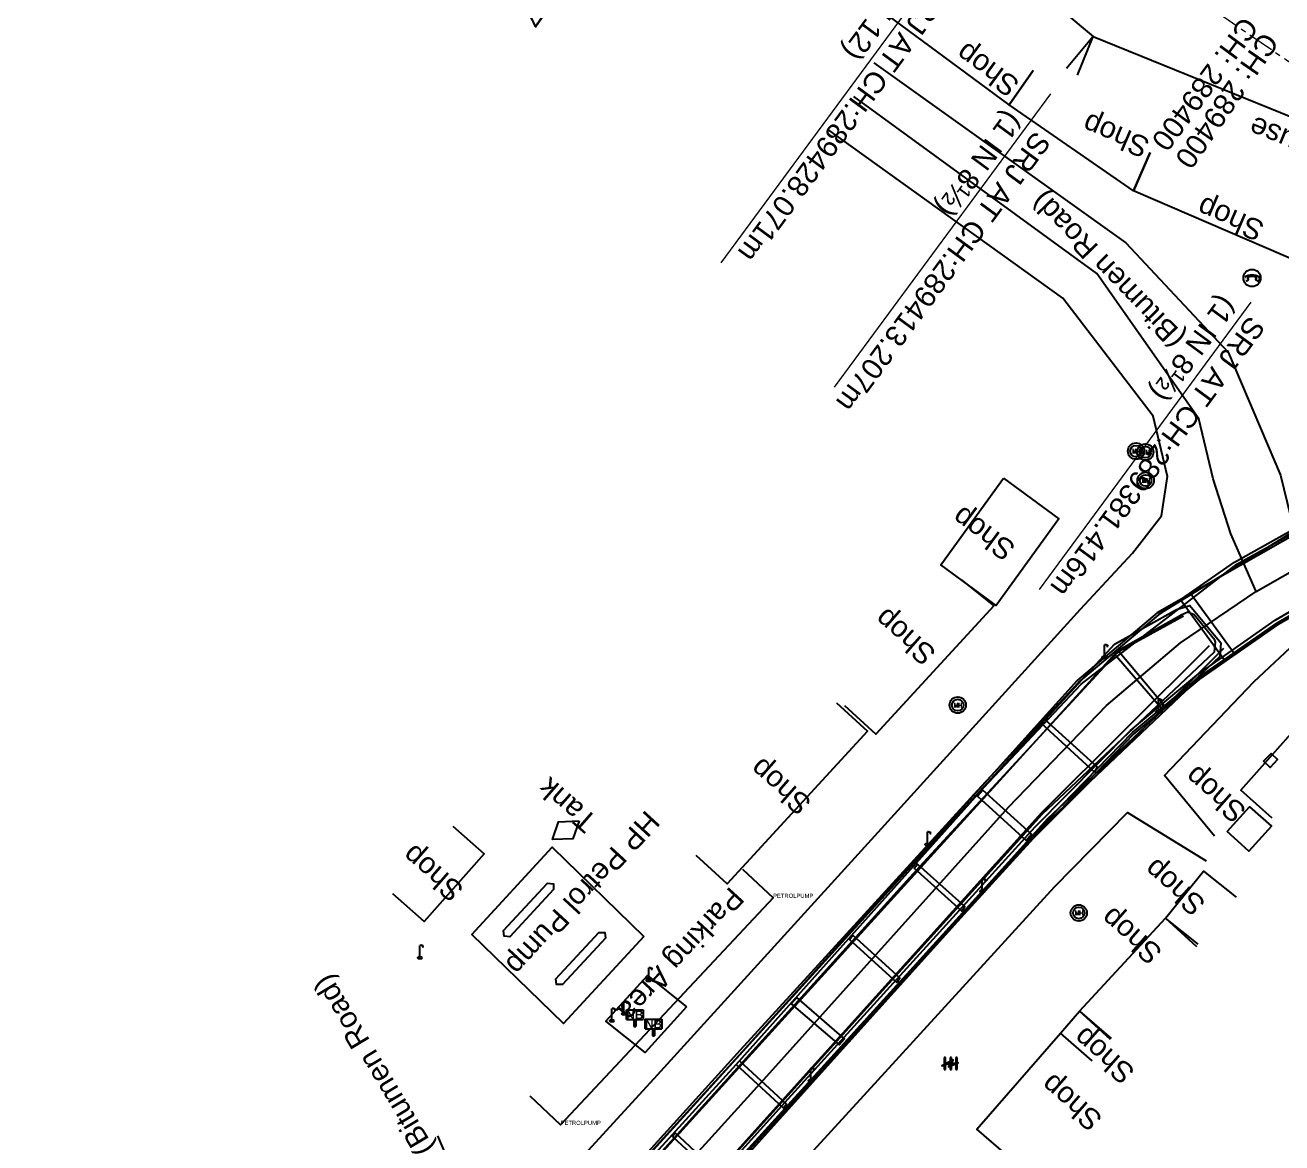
# Model space of a CAD drawing. Header units: metres. Extents: x 644418 to 1306172, y 3366650 to 6747308.
# Drawn here: x 653173.9 to 653324, y 3373335.7 to 3373469.3 of the extents above; entities that cross this region are included whole.
import ezdxf
from ezdxf.enums import TextEntityAlignment as Align

# ---------------------------------------------------------------- set-up
doc = ezdxf.new("R2010")
doc.units = ezdxf.units.M
doc.header["$MEASUREMENT"] = 0
doc.linetypes.add('CENTER', pattern=[2, 1.25, -0.25, 0.25, -0.25])
doc.linetypes.add('PHANTOM', pattern=[2.5, 1.25, -0.25, 0.25, -0.25, 0.25, -0.25])
for name, color, linetype in [('BRIDGE_PARAPET', 7, 'Continuous'), ('COMMERCIAL_BLD_PUC', 251, 'Continuous'), ('FOOTPATH', 251, 'Continuous'), ('GRILL', 251, 'Continuous'), ('LAMP_POST', 7, 'Continuous'), ('Manhole', 251, 'Continuous'), ('NAME_BOARD', 251, 'Continuous'), ('PARKING_AREA', 251, 'Continuous'), ('PETROL PUMP', 251, 'Continuous'), ('PETROL_PUMP', 251, 'Continuous'), ('PIER_OR_ABUTMENT', 7, 'Continuous'), ('RESIDENTIAL_BL_PUC', 251, 'Continuous'), ('SHED', 252, 'Continuous'), ('SUB_ROAD_CENTRE', 34, 'Continuous'), ('SUB_ROAD_EDGE', 34, 'Continuous'), ('TANK', 251, 'Continuous'), ('Telephone_Pole', 251, 'Continuous'), ('TOPO_TELEPHONE_POLE', 8, 'Continuous'), ('TOPO_TEXT', 251, 'Continuous'), ('TRANSFORMER', 251, 'Continuous')]:
    doc.layers.add(name, color=color, linetype=linetype)
for name, color, linetype, lineweight in [('Existing Chainage', 7, 'Continuous', 0), ('Existing Railway Boundary', 7, 'CENTER', 0), ('IR Proposed Chainage', 190, 'Continuous', 0), ('IR Proposed TPTC Chainages', 190, 'Continuous', 0), ("RAJPURA STN. SRJ's", 251, 'Continuous', 0)]:
    doc.layers.add(name, color=color, linetype=linetype, lineweight=lineweight)
doc.styles.add('NB', font='swissbo.ttf', dxfattribs={"height": 1.5})
doc.styles.add('ROMANS', font='romans.shx')
doc.styles.get("Standard").update_dxf_attribs({"font": 'arial.ttf'})
doc.styles.add('Style-Arial', font='arial.ttf')

# ---------------------------------------------------------------- blocks, each defined once
blk = doc.blocks.new('LP')
for points in [[(0, 0), (0, 1.5)], [(0.25, 1.35), (0.44, 1.35)]]:
    blk.add_lwpolyline(points)
for centre, radius, start, end in [((0.07, 0.99), 0.519, 57.6425, 97.3165), ((0.34, 1.33), 0.094, 11.7012, 168.0476)]:
    blk.add_arc(centre, radius, start, end)
at = {"extrusion": (0, 0, -1)}
blk.add_ellipse((0, 0.01), major_axis=(0.308, 0), ratio=0.400495, dxfattribs=at)
blk.add_ellipse((0.35, 1.36), major_axis=(0.0017, 0.0438), ratio=0.461056, start_param=1.74022, end_param=4.575836)
blk = doc.blocks.new('NB')
for p, q in [((-0.98, 0.82), (-0.98, 1.98)), ((-0.98, 1.98), (0.98, 1.98)), ((0.98, 1.98), (0.98, 0.82)), ((-0.98, 0.82), (0.98, 0.82)), ((-0.13, 0.82), (-0.13, 0)), ((-0.13, 0), (0.13, 0)), ((0.13, 0.82), (0.13, 0))]:
    blk.add_line(p, q)
at = {"style": 'NB', "width": 1.025371}
blk.add_text('NB', height=0.988, dxfattribs=at).set_placement((0, 1.4), align=Align.MIDDLE)
blk = doc.blocks.new('TP')
at = {"layer": 'Telephone_Pole'}
blk.add_hatch(color=8, dxfattribs=at).paths.add_polyline_path([(0.49, 0.08, -0.516403), (0.5, 0.04, 0.157799), (0.42, -0.19, 0.257253), (0.43, -0.21), (0.7, -0.4, 0.297943), (0.73, -0.4, 0.213635), (0.94, -0.09, 0.292624), (0.86, 0.1, 0.314672), (-0.86, 0.1, 0.297888), (-0.94, -0.1, 0.205841), (-0.73, -0.4, 0.297943), (-0.7, -0.4), (-0.43, -0.21, 0.257253), (-0.42, -0.19, 0.155164), (-0.5, 0.04, -0.510878), (-0.49, 0.08, -0.167449)])
at = {"layer": 'Telephone_Pole', "color": 8}
for p, q in [((-0.7, -0.4), (-0.43, -0.21)), ((-0.44, -0.22), (-0.44, -0.22)), ((0.7, -0.4), (0.43, -0.21)), ((0.44, -0.22), (0.44, -0.22))]:
    blk.add_line(p, q, dxfattribs=at)
blk.add_circle((0, 0), 1.03, dxfattribs=at)
for centre, radius, start, end in [((0.01, -1.13), 1.5, 55.3659, 125.2353), ((-0.48, 0.05), 0.0243, 109.2181, 217.464), ((-0.82, -0.21), 0.402, 2.1844, 37.464), ((0.01, -1.34), 1.5, 71.1943, 109.2181), ((0.82, -0.21), 0.402, 141.9464, 177.8156), ((0.48, 0.06), 0.0243, 321.9464, 71.1943), ((0.75, -0.06), 0.194, 350.1231, 55.3659), ((-0.44, -0.19), 0.0258, 304.4776, 2.1844), ((0.44, -0.19), 0.0258, 177.8156, 235.5224), ((0.72, -0.38), 0.0258, 235.5224, 301.8866), ((0.49, -0.01), 0.462, 301.8866, 350.1231)]:
    blk.add_arc(centre, radius, start, end, dxfattribs=at)
blk = doc.blocks.new('TRF')
blk.add_hatch(color=256).paths.add_polyline_path([(0.22, -0.04), (0.38, 0.42), (-0.98, -0.29), (0.02, 0.04), (-0.18, -0.39), (0.98, 0.09)])
for p, q in [((-0.69, 0.72), (-0.69, -0.72)), ((-0.52, 0.72), (-0.69, 0.72)), ((-0.52, -0.72), (-0.52, 0.72)), ((0, 0.72), (0, -0.72)), ((0.17, 0.72), (0, 0.72)), ((0.17, -0.72), (0.17, 0.72)), ((0.7, 0.72), (0.7, -0.72)), ((0.87, 0.72), (0.7, 0.72)), ((0.87, -0.72), (0.87, 0.72)), ((-0.69, -0.72), (-0.52, -0.72)), ((0, -0.72), (0.17, -0.72)), ((0.7, -0.72), (0.87, -0.72))]:
    blk.add_line(p, q)
blk.add_lwpolyline([(0.22, -0.04), (0.38, 0.42), (-0.98, -0.29), (0.02, 0.04), (-0.18, -0.39), (0.98, 0.09)], close=True)
blk = doc.blocks.new('MHC')
at = {"layer": 'Manhole'}
for radius in [0.977, 0.688]:
    blk.add_circle((0, 0), radius, dxfattribs=at)
at = {"layer": 'Manhole', "linetype": 'PHANTOM', "style": 'ROMANS', "width": 0.9}
blk.add_text('MH', height=0.55, dxfattribs=at).set_placement((0.02, -0.28), align=Align.CENTER)

msp = doc.modelspace()

# ---------------------------------------------------------------- linework, layer by layer
at = {"layer": 'BRIDGE_PARAPET', "linetype": 'Continuous'}
for points in [[(653228.589, 3373312.87, 274.335), (653259.333, 3373346.827, 275.71), (653288.109, 3373378.346, 277.009), (653299.701, 3373390.721, 277.589), (653309.278, 3373398.785, 277.968), (653318.329, 3373405.097, 278.24), (653331.996, 3373412.726, 278.565), (653356.211, 3373426.054, 278.966), (653382.782, 3373440.523, 279.021), (653405.664, 3373453.224, 278.986), (653413.989, 3373458.952, 278.844), (653421.478, 3373467.298, 278.569), (653427.287, 3373478.302, 278.292), (653429.258, 3373487.02, 278.086), (653431.016, 3373504.429, 277.634), (653433.845, 3373534.126, 276.729), (653437.28, 3373572.516, 275.555), (653439.59, 3373595.893, 274.844), (653442.512, 3373616.875, 274.215), (653448.538, 3373656.103, 273.02), (653456.174, 3373705.46, 271.5)], [(653456.446, 3373705.415, 271.506), (653448.817, 3373656.128, 273.028), (653442.796, 3373617.036, 274.212), (653439.823, 3373595.798, 274.852), (653437.543, 3373572.54, 275.55), (653434.166, 3373534.114, 276.741), (653431.248, 3373504.445, 277.643), (653429.462, 3373487.047, 278.083), (653427.558, 3373478.302, 278.291), (653421.73, 3373467.235, 278.563), (653414.157, 3373458.78, 278.831), (653405.888, 3373453.037, 278.988), (653382.962, 3373440.274, 279.033), (653356.295, 3373425.923, 278.968), (653309.096, 3373399.029, 277.966), (653299.519, 3373390.965, 277.587), (653259.515, 3373346.583, 275.712), (653228.752, 3373312.798, 274.388)], [(653206.44, 3373275.72, 273.232), (653294.92, 3373373.208, 276.923), (653306.134, 3373384.737, 277.417), (653313.992, 3373391.273, 277.745), (653323.374, 3373397.796, 278.042), (653335.685, 3373404.994, 278.453), (653360.951, 3373418.879, 278.987), (653390.042, 3373434.719, 279.114), (653410.549, 3373445.764, 279.223), (653420.361, 3373452.028, 279.317), (653429.906, 3373462.373, 279.167), (653435.736, 3373474.772, 278.794), (653438.377, 3373486.383, 278.395), (653439.82, 3373504.247, 277.755), (653442.22, 3373533.556, 276.681), (653445.599, 3373571.064, 275.567), (653448.131, 3373594.696, 274.844), (653451.241, 3373616.826, 274.141), (653457.184, 3373655.546, 272.991), (653464.501, 3373703.492, 271.481)], [(653464.773, 3373703.453, 271.486), (653457.449, 3373655.48, 272.986), (653451.439, 3373616.756, 274.169), (653448.329, 3373594.626, 274.872), (653445.797, 3373570.994, 275.595), (653442.418, 3373533.486, 276.709), (653440.018, 3373504.177, 277.783), (653438.575, 3373486.313, 278.423), (653435.934, 3373474.702, 278.822), (653430.11, 3373462.187, 279.153), (653420.565, 3373451.842, 279.303), (653410.753, 3373445.578, 279.209), (653390.246, 3373434.533, 279.1), (653361.032, 3373418.593, 278.985), (653335.743, 3373404.754, 278.454), (653323.469, 3373397.598, 278.029), (653314.156, 3373391.103, 277.732), (653306.298, 3373384.567, 277.404), (653295.116, 3373373.012, 276.923), (653265.419, 3373340.427, 275.652), (653235.314, 3373307.141, 274.393)]]:
    msp.add_polyline3d(points, dxfattribs=at)
at = {"layer": 'COMMERCIAL_BLD_PUC', "linetype": 'Continuous'}
for points in [[(653294.2735, 3373463.8467, 271.746), (653291.43, 3373459.734, 271.746), (653275.122, 3373471.77, 272.094), (653278.0911, 3373475.793, 272.094)], [(653308.2518, 3373454.0639, 271.786), (653306.271, 3373449.473, 271.786), (653291.43, 3373459.734, 271.746), (653294.2735, 3373463.8467, 271.746)], [(653330.8834, 3373443.4077, 271.409), (653330.825, 3373438.879, 271.407), (653306.271, 3373449.473, 271.786), (653308.2518, 3373454.0639, 271.786)], [(653285.7587, 3373402.939, 272.553), (653289.586, 3373399.876, 272.632), (653275.477, 3373384.532, 273.017), (653271.7965, 3373387.9163, 273.017)], [(653270.8048, 3373388.3036, 271.657), (653274.486, 3373384.92, 271.657), (653257.712, 3373366.671, 273.076), (653254.0308, 3373370.0546, 273.076)], [(653224.9416, 3373373.5678, 272.323), (653228.684, 3373370.252, 272.323), (653221.517, 3373362.163, 270.813), (653217.7746, 3373365.4788, 270.813)], [(653313.992, 3373359.4339, 269.037), (653310.097, 3373362.569, 269.037), (653314.619, 3373368.187, 268.915), (653318.514, 3373365.0519, 268.915)], [(653303.5018, 3373348.0672, 269.153), (653299.83, 3373351.461, 269.153), (653310.097, 3373362.569, 269.037), (653313.7688, 3373359.1752, 269.037)], [(653301.3074, 3373345.5313, 269.559), (653297.529, 3373348.806, 269.559), (653299.83, 3373351.461, 269.153), (653303.6084, 3373348.1863, 269.153)], [(653291.3224, 3373334.074, 271.198), (653287.553, 3373337.359, 271.198), (653297.529, 3373348.806, 269.559), (653301.2984, 3373345.521, 269.559)]]:
    msp.add_polyline3d(points, dxfattribs=at)
for points in [[(653290.719, 3373415.148, 272.84), (653297.332, 3373410.271, 272.827), (653289.855, 3373399.918, 272.553), (653283.242, 3373404.795, 272.553)], [(653317.445, 3373372.922, 270.122), (653320.136, 3373375.873, 270.738), (653322.76, 3373373.571, 271.172), (653320.0372, 3373370.5851, 271.172)]]:
    msp.add_polyline3d(points, close=True, dxfattribs=at)
at = {"layer": 'Existing Railway Boundary', "color": 244, "ltscale": 2.5, "flags": 128}
msp.add_lwpolyline([(653287.1868, 3373490.7761), (653287.1868, 3373490.7761), (653292.5786, 3373487.0389), (653297.5635, 3373483.6522), (653306.0342, 3373477.8261), (653312.2973, 3373473.5275), (653319.1325, 3373468.8218), (653324.4146, 3373465.1867), (653330.0555, 3373461.3048), (653336.5668, 3373456.8592), (653336.6384, 3373456.8173), (653340.7282, 3373453.9974), (653343.2403, 3373451.9847), (653352.4152, 3373444.6524), (653358.0285, 3373440.1303), (653371.6525, 3373429.2121), (653389.7347, 3373414.6037), (653408.162, 3373399.7164), (653422.1189, 3373388.3233), (653435.9047, 3373377.0691), (653451.0231, 3373364.4563), (653461.997, 3373355.304), (653466.3705, 3373351.8768), (653478.3874, 3373342.3877), (653490.2903, 3373332.9886), (653503.0713, 3373322.8822), (653515.8676, 3373312.764), (653539.401, 3373294.3874), (653563.1455, 3373275.8459), (653576.9172, 3373265.4499), (653590.5516, 3373255.1576), (653605.287, 3373244.0961), (653605.3129, 3373244.0761), (653620.1179, 3373233.1556), (653628.6761, 3373226.8733)], dxfattribs=at)
at = {"layer": 'FOOTPATH', "linetype": 'Continuous'}
for points in [[(653227.764, 3373311.57, 269.495), (653253.696, 3373340.143, 269.463), (653280.123, 3373369.254, 269.194), (653303.981, 3373395.316, 269.363), (653311.384, 3373399.432, 269.377), (653312.994, 3373399.915, 269.171), (653316.7036, 3373395.4736, 269.453), (653316.58, 3373393.82, 269.432), (653295.966, 3373374.394, 269.519), (653276.395, 3373352.652, 269.584), (653250.754, 3373324.293, 269.584)], [(653250.084, 3373324.851, 269.614), (653275.576, 3373353.105, 269.618), (653295.338, 3373374.968, 269.609), (653315.952, 3373394.394, 269.522), (653316.074, 3373395.548, 269.543), (653315.991, 3373395.796, 269.252), (653313.492, 3373398.785, 269.477), (653312.753, 3373399.122, 269.454), (653312.035, 3373398.786, 269.44), (653304.663, 3373394.678, 269.463), (653280.701, 3373368.68, 269.525), (653254.282, 3373339.556, 269.535), (653228.551, 3373310.94, 269.814)]]:
    msp.add_polyline3d(points, dxfattribs=at)
at = {"layer": 'GRILL', "linetype": 'Continuous'}
for points in [[(653456.349, 3373705.458, 271.75), (653448.789, 3373656.112, 273.28), (653442.726, 3373617.002, 274.461), (653439.7, 3373595.917, 275.097), (653437.417, 3373572.527, 275.817), (653434.023, 3373534.079, 277.001), (653431.148, 3373504.468, 277.897), (653429.391, 3373486.914, 278.346), (653427.391, 3373478.266, 278.549), (653421.633, 3373467.198, 278.817), (653414.045, 3373458.865, 279.112), (653405.741, 3373453.123, 279.252), (653382.857, 3373440.374, 279.321), (653356.242, 3373425.969, 279.228), (653340.258, 3373417.314, 279.589), (653331.852, 3373412.755, 278.603), (653309.249, 3373398.834, 277.998)], [(653464.601, 3373703.529, 271.727), (653457.328, 3373655.496, 273.233), (653451.257, 3373616.798, 274.412), (653448.337, 3373594.631, 274.807), (653445.955, 3373571, 275.842), (653442.531, 3373533.534, 276.956), (653441.522, 3373521.895, 277.358), (653438.579, 3373486.334, 278.423), (653435.979, 3373474.497, 278.854), (653430.121, 3373462.617, 279.152), (653420.48, 3373451.954, 279.333), (653410.619, 3373445.641, 279.23), (653391.759, 3373435.472, 279.392), (653360.938, 3373418.775, 279.254), (653335.679, 3373404.865, 278.697), (653323.413, 3373397.684, 278.319), (653314.015, 3373391.165, 277.98), (653294.953, 3373373.08, 277.175), (653265.306, 3373340.499, 275.909), (653235.253, 3373307.284, 274.636), (653206.467, 3373275.634, 273.4), (653174.115, 3373239.813, 272.036)], [(653139.757, 3373214.684, 270.834), (653167.413, 3373245.073, 272.029), (653200.28, 3373281.37, 273.451), (653214.343, 3373295.238, 269.895), (653254.383, 3373339.476, 269.761), (653303.754, 3373393.814, 269.737), (653305.002, 3373394.704, 269.729), (653312.225, 3373398.679, 270.469)], [(653219.053, 3373290.702, 269.821), (653250.272, 3373325.211, 269.829), (653275.505, 3373353.229, 269.829), (653295.329, 3373375.185, 269.794), (653315.346, 3373395.126, 269.828)]]:
    msp.add_polyline3d(points, dxfattribs=at)
at = {"layer": 'PARKING_AREA', "linetype": 'Continuous'}
msp.add_polyline3d([(653252.878, 3373351.966, 269.694), (653247.912, 3373346.507, 269.764), (653243.231, 3373350.265, 269.651), (653248.1972, 3373355.7242, 269.651)], close=True, dxfattribs=at)
at = {"layer": 'PETROL PUMP', "linetype": 'Continuous'}
msp.add_polyline3d([(653321.8, 3373381.311, 269.44), (653322.689, 3373382.232, 269.445), (653323.458, 3373381.502, 269.464), (653322.569, 3373380.581, 269.464)], close=True, dxfattribs=at)
for points in [[(653259.5548, 3373368.397, 269.183), (653263.206, 3373364.981, 269.183), (653237.83, 3373337.858, 269.214), (653234.1788, 3373341.274, 269.214)], [(653231.026, 3373361.07, 269.633), (653236.252, 3373366.735, 269.636), (653236.967, 3373366.67, 269.633), (653236.995, 3373365.993, 269.642), (653231.769, 3373360.328, 269.639), (653231.096, 3373360.392, 269.64), (653231.026, 3373361.07, 269.633)], [(653237.266, 3373355.3, 269.629), (653242.394, 3373360.867, 269.642), (653243.1, 3373360.861, 269.651), (653243.195, 3373360.186, 269.652), (653238.067, 3373354.619, 269.639), (653237.353, 3373354.621, 269.647), (653237.266, 3373355.3, 269.629)]]:
    msp.add_polyline3d(points, dxfattribs=at)
at = {"layer": 'PIER_OR_ABUTMENT', "linetype": 'Continuous'}
for points in [[(653313.032, 3373401.391, 275.187), (653311.957, 3373400.515, 275.219), (653317.211, 3373393.303, 275.188), (653318.286, 3373394.179, 275.156)], [(653309.905, 3373388.043, 275.764), (653309.609, 3373387.625, 275.79), (653303.957, 3373394.151, 275.775), (653304.434, 3373394.555, 275.783)], [(653301.599, 3373380.01, 275.491), (653301.959, 3373380.606, 275.481), (653295.652, 3373386.304, 275.486), (653295.26, 3373385.822, 275.491)], [(653293.457, 3373371.86, 275.188), (653294.084, 3373372.582, 275.156), (653288.26, 3373377.86, 275.168), (653287.633, 3373377.138, 275.2)], [(653286.095, 3373363.973, 274.829), (653285.746, 3373363.389, 274.829), (653280.052, 3373368.54, 274.842), (653280.45, 3373369.021, 274.819)], [(653278.344, 3373355.442, 274.494), (653277.983, 3373354.867, 274.509), (653272.329, 3373360.026, 274.495), (653272.739, 3373360.522, 274.496)], [(653266.049, 3373353.079, 274.226), (653265.368, 3373352.336, 274.23), (653271.1233, 3373347.4371, 274.203), (653271.755, 3373348.126, 274.215)], [(653264.797, 3373340.349, 273.887), (653264.412, 3373339.905, 273.921), (653258.806, 3373345.067, 273.952), (653259.191, 3373345.511, 273.918)], [(653251.479, 3373336.948, 273.604), (653251.198, 3373336.487, 273.607), (653256.707, 3373331.363, 273.615), (653256.988, 3373331.824, 273.612)]]:
    msp.add_polyline3d(points, close=True, dxfattribs=at)
at = {"layer": "RAJPURA STN. SRJ's", "lineweight": 13, "flags": 128}
for points in [[(653256.9905, 3373440.8529), (653283.6072, 3373476.9921)], [(653270.5655, 3373426.0034), (653296.3764, 3373461.0486)], [(653295.0432, 3373401.8245), (653320.3324, 3373436.1612)]]:
    msp.add_lwpolyline(points, dxfattribs=at)
at = {"layer": 'RESIDENTIAL_BL_PUC', "ltscale": 5}
for points in [[(653276.0352, 3373482.6691), (653279.246, 3373486.502), (653301.452, 3373467.9), (653298.2412, 3373464.0671)], [(653299.5709, 3373463.2674), (653301.452, 3373467.9), (653336.484, 3373453.675)]]:
    msp.add_lwpolyline(points, dxfattribs=at)
at = {"layer": 'SHED', "linetype": 'Continuous'}
msp.add_polyline3d([(653322.8147, 3373374.5202, 274.525), (653319.075, 3373377.839, 274.525), (653327.023, 3373386.795, 273.237), (653330.7627, 3373383.4762, 273.237)], dxfattribs=at)
msp.add_polyline3d([(653247.783, 3373360.371, 275.495), (653238.178, 3373349.963, 275.426), (653227.212, 3373360.626, 275.165), (653236.8171, 3373371.0341, 275.165)], close=True, dxfattribs=at)
at = {"layer": 'SUB_ROAD_CENTRE', "linetype": 'Continuous'}
for points in [[(653232.021, 3373310.079, 273.721), (653262.461, 3373343.699, 275.039), (653291.346, 3373375.819, 276.228), (653303.038, 3373387.956, 276.792), (653311.883, 3373395.472, 277.124), (653320.917, 3373401.597, 277.439), (653334.062, 3373409.09, 277.813), (653358.881, 3373422.509, 278.343), (653387.064, 3373437.784, 278.358), (653408.346, 3373449.6, 278.339), (653416.996, 3373455.603, 278.295), (653425.202, 3373464.62, 278.109), (653431.347, 3373476.429, 277.804), (653433.456, 3373486.588, 277.448), (653435.542, 3373504.19, 276.948), (653438.32, 3373533.71, 276.043), (653441.659, 3373571.47, 274.906), (653443.954, 3373595.094, 274.184), (653447.012, 3373616.963, 273.565), (653452.962, 3373655.505, 272.312), (653460.394, 3373704.4, 270.767), (653466.58, 3373745.419, 269.475)], [(653320.917, 3373401.597, 277.439), (653317.89, 3373408.483, 269.165), (653315.77, 3373415.041, 269.133), (653314.057, 3373422.23, 269.186), (653301.873, 3373439.605, 269.347), (653272.852, 3373460.739, 269.357)]]:
    msp.add_polyline3d(points, dxfattribs=at)
at = {"layer": 'SUB_ROAD_EDGE', "linetype": 'Continuous'}
for points in [[(653138.931, 3373212.941, 269.707), (653167.901, 3373244.913, 270.99), (653229.135, 3373312.464, 273.619), (653258.806, 3373345.067, 273.952), (653288.371, 3373378.172, 276.233), (653300.002, 3373390.532, 276.825), (653318.6, 3373404.853, 277.485), (653332.249, 3373412.416, 277.84), (653356.554, 3373425.54, 278.254), (653383.109, 3373439.947, 278.303), (653406.005, 3373452.648, 278.226), (653414.323, 3373458.439, 278.143), (653422.063, 3373466.969, 277.902), (653427.885, 3373478.106, 277.65), (653429.861, 3373486.762, 277.359), (653431.622, 3373504.402, 276.863), (653434.556, 3373534.075, 275.989), (653437.942, 3373572.541, 274.833), (653440.231, 3373595.569, 274.109), (653443.21, 3373616.911, 273.482), (653449.283, 3373656.112, 272.241), (653456.802, 3373705.379, 270.738), (653463.01, 3373746.688, 269.4), (653464.801, 3373759.277, 268.986)], [(653275.231, 3373464.747, 269.443), (653305.346, 3373443.268, 269.411), (653317.582, 3373430.192, 269.271), (653323.821, 3373415.475, 269.229), (653325.752, 3373407.501, 269.294)], [(653144.315, 3373207.877, 269.688), (653173.813, 3373240.246, 271.045), (653206.151, 3373276.014, 272.439), (653234.902, 3373307.586, 273.623), (653265.002, 3373340.964, 274.931), (653294.528, 3373373.483, 276.184), (653305.912, 3373384.969, 276.692), (653313.829, 3373391.587, 276.987), (653323.192, 3373398.185, 277.339), (653335.571, 3373405.385, 277.719), (653360.632, 3373419.182, 278.237), (653389.787, 3373435.01, 278.317), (653410.474, 3373446.099, 278.483), (653420.286, 3373452.363, 278.577), (653429.615, 3373462.704, 278.391)], [(653223.136, 3373336.541, 268.975), (653225.896, 3373330.072, 268.995), (653231.143, 3373323.878, 269.123), (653249.402, 3373343.852, 269.151), (653276.162, 3373373.271, 269.076), (653299.937, 3373399.469, 269.098), (653306.138, 3373406.188, 269.023), (653309.625, 3373410.629, 269.061), (653310.333, 3373415.348, 269.048), (653308.62, 3373422.537, 269.101), (653297.824, 3373436.65, 269.269), (653269.714, 3373456.829, 269.195)], [(653315.931, 3373372.368, 268.567), (653309.975, 3373379.601, 269.149), (653320.618, 3373390.801, 269.226), (653328.108, 3373397.794, 269.203)], [(653144.916, 3373207.002, 269.296), (653174.671, 3373239.507, 269.29), (653199.316, 3373266.701, 269.482), (653220.328, 3373289.851, 269.42), (653248.241, 3373321.051, 269.209), (653272.242, 3373347.762, 269.263), (653293.191, 3373371.008, 269.211), (653317.065, 3373394.826, 269.219)], [(653248.595, 3373312.809, 269.159), (653251.324, 3373316.512, 269.126), (653275.743, 3373343.228, 269.196), (653296.834, 3373366.315, 269.157), (653305.529, 3373375.202, 269.101), (653314.936, 3373369.406, 268.417)]]:
    msp.add_polyline3d(points, dxfattribs=at)
at = {"layer": 'TANK', "linetype": 'Continuous'}
msp.add_polyline3d([(653240.036, 3373374.181, 269.629), (653239.305, 3373372.055, 269.479), (653236.865, 3373371.946, 269.473), (653237.5976, 3373374.0767, 269.473)], close=True, dxfattribs=at)

# ---------------------------------------------------------------- block references
at = {"layer": 'LAMP_POST', "linetype": 'Continuous'}
for p in [(653302.798, 3373393.718, 278.03), (653309.237, 3373387.213, 277.547), (653281.646, 3373371.358, 276.643), (653288.199, 3373365.763, 276.634), (653221.032, 3373357.809, 271.538), (653248.364, 3373355.129, 271.454), (653245.402, 3373351.114, 271.857), (653243.966, 3373350.271, 270.918), (653267.7, 3373343.119, 275.779)]:
    msp.add_blockref('LP', p, dxfattribs=at)
at = {"layer": 'Manhole', "linetype": 'Continuous'}
for p in [(653306.563, 3373418.364, 269.195), (653307.669, 3373418.248, 269.111), (653307.716, 3373414.858, 269.167), (653285.266, 3373388.02, 269.151), (653299.728, 3373363.187, 269.154)]:
    msp.add_blockref('MHC', p, dxfattribs=at)
at = {"layer": 'NAME_BOARD', "linetype": 'Continuous'}
for p in [(653246.694, 3373349.614, 269.638), (653248.931, 3373348.512, 269.67)]:
    msp.add_blockref('NB', p, dxfattribs=at)
at = {"layer": 'TOPO_TELEPHONE_POLE', "linetype": 'Continuous'}
msp.add_blockref('TP', (653320.414, 3373439.054, 270.53), dxfattribs=at)
at = {"layer": 'TRANSFORMER', "linetype": 'Continuous'}
msp.add_blockref('TRF', (653284.345, 3373345.198, 272.144), dxfattribs=at)

# ---------------------------------------------------------------- texts
at = {"layer": 'Existing Chainage', "color": 0, "linetype": 'Continuous', "lineweight": 0, "insert": (653309.2736, 3373454.7363), "char_height": 2.5, "attachment_point": 6, "rotation": 233.608885, "line_spacing_factor": 0.6, "style": 'Style-Arial'}
msp.add_mtext('CH: 289400', dxfattribs=at)
at = {"layer": 'IR Proposed Chainage', "insert": (653322.7163, 3373467.9185), "char_height": 2.5, "attachment_point": 4, "rotation": 235.31528, "line_spacing_factor": 0.6, "style": 'Style-Arial'}
msp.add_mtext('CH: 289400', dxfattribs=at)
at = {"layer": 'IR Proposed TPTC Chainages', "insert": (653256.1736, 3373501.9038), "char_height": 2.5, "attachment_point": 4, "rotation": 235.31528, "line_spacing_factor": 0.6, "style": 'Style-Arial'}
msp.add_mtext('TTP1 AT CH:289472.597', dxfattribs=at)
at = {"layer": 'PETROL_PUMP'}
for p in [(653263.206, 3373364.981, 269.183), (653237.83, 3373337.858, 269.214)]:
    msp.add_text('PETROLPUMP', height=0.5, dxfattribs=at).set_placement(p)
at = {"layer": "RAJPURA STN. SRJ's", "lineweight": 13, "char_height": 2.5, "attachment_point": 4, "rotation": 233.649422, "line_spacing_factor": 0.648, "style": 'Style-Arial'}
for s, insert, width in [('\\A1;\\pxsm1;SRJ AT {\\A0;CH:289428.071m (1 IN 12)}', (653281.8235, 3373475.3825), 42.150638), ('\\A1;\\pxsm1;SRJ AT {\\A0;CH:289413.207m \\P(1 IN 8½)}', (653293.5427, 3373457.4805), 57.615986), ('\\A1;\\pxsm1;SRJ AT {\\A0;CH:289381.416m \\P(1 IN 8½)}', (653319.1493, 3373435.4056), 57.615986)]:
    msp.add_mtext(s, dxfattribs=dict(at, insert=insert, width=width))
at = {"layer": 'TOPO_TEXT'}
for s, rotation, p in [('Shop', 143.571091, (653292.8279, 3373462.513)), ('Shop', 156.66187, (653308.3887, 3373455.5925)), ('House', 157.900028, (653330.0798, 3373454.6454)), ('(Bitumen Road)', 133.998435, (653312.5953, 3373432.0669)), ('Shop', 156.66187, (653322.0831, 3373445.6373)), ('Shop', 143.59172, (653292.3584, 3373407.0827)), ('Shop', 138.802767, (653282.8551, 3373394.4195)), ('Shop', 138.802767, (653267.9746, 3373376.5242)), ('Shop', 138.802767, (653319.9183, 3373375.5978)), ('Tank', 138.802767, (653242.3806, 3373374.4506)), ('HP Petrol Pump', 227.350513, (653248.0479, 3373375.5955)), ('Shop', 138.802767, (653226.4347, 3373366.1695)), ('Shop', 138.802767, (653315.0486, 3373364.4904)), ('Parking Area', 227.350513, (653258.1129, 3373366.4524)), ('Shop', 138.802767, (653309.8713, 3373358.6778)), ('(Bitumen Road)', 120.927912, (653222.8024, 3373335.1048)), ('Shop', 138.802767, (653306.6004, 3373344.3774)), ('Shop', 138.802767, (653302.7278, 3373338.7702))]:
    msp.add_text(s, height=2.5, rotation=rotation, dxfattribs=at).set_placement(p)

doc.saveas('drawing.dxf')
